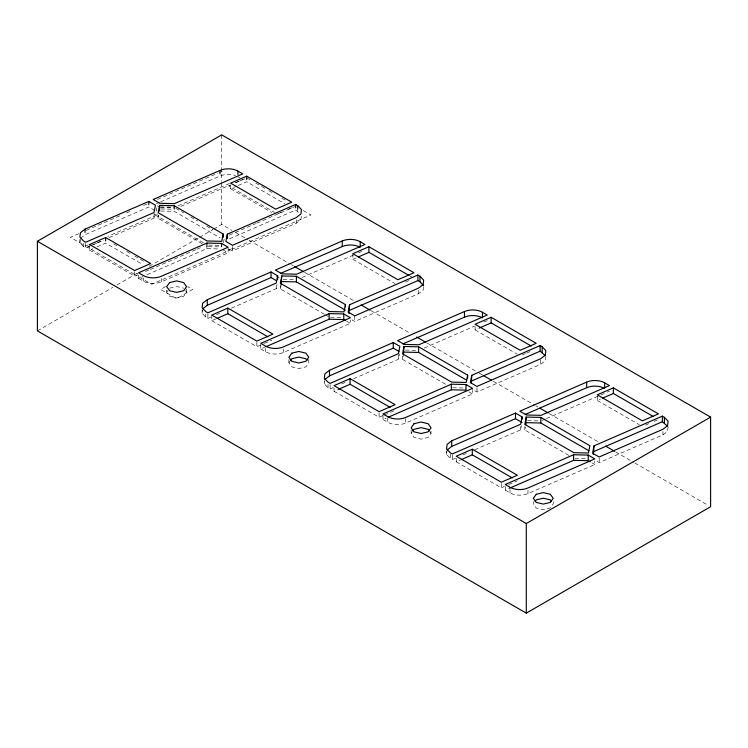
<?xml version="1.0" encoding="UTF-8"?>
<svg xmlns="http://www.w3.org/2000/svg" width="748" height="748" viewBox="0 0 748 748"><rect width="100%" height="100%" fill="white"/><g stroke="black" fill="none" stroke-linecap="round" stroke-linejoin="round"><path stroke-width="0.56" stroke-dasharray="3.74 2.81" d="M89.938 245.999L85.665 247.85L83.598 246.662L79.896 242.754L80.298 239.416M211.095 317.021L207.888 318.414L205.822 317.227L202.119 313.319L202.53 309.981M301.294 216.256L300.892 219.585L296.283 223.166L232.525 250.898L226.859 247.625M333.318 387.595L330.111 388.988L328.045 387.791L324.342 383.883L324.613 381.658M423.518 286.821L423.116 290.159L418.506 293.73L354.748 321.462L351.915 319.826M455.541 458.159L452.334 459.553L450.268 458.356L446.565 454.447L446.977 451.119M545.881 356.272L545.339 360.723L540.729 364.295L476.972 392.027L473.194 389.848M668.104 426.837L667.562 431.287L662.952 434.859L599.195 462.591L595.417 460.413M109.152 237.63L154.004 218.126L154.808 213.947M156.846 207.72L155.304 215.751L107.74 236.443M157.108 213.676L156.697 215.779L203.568 242.838M202.147 243.698L158.137 218.285L158.735 215.153M223.409 242.829L224.634 236.518M231.384 308.195L276.227 288.691L277.031 284.511M324.37 314.263L280.36 288.85L281.164 284.679M353.608 378.759L398.45 359.255L399.46 354.028M445.593 384.257L402.583 359.423L403.191 356.291M474.756 449.791L520.673 429.82L521.478 425.64M568.817 455.392L524.806 429.988L525.414 426.856M186.57 288.887L186.57 292.244L183.653 296.311L176.622 297.994L169.59 296.311L166.682 292.244L169.011 288.999M308.793 359.451L308.793 362.817L305.876 366.875L298.845 368.558L291.814 366.875L288.906 362.817L290.065 361.191M431.016 431.138L431.016 433.382L428.099 437.44L421.068 439.123L414.037 437.44L411.129 433.382L412.288 431.755M80.438 238.313L85.048 234.732L148.805 207L155.416 210.814M37.4 330.878L112.939 287.269M116.959 284.941L137.108 273.31M149.189 266.335L198.538 237.845M199.548 237.266L212.638 229.701M213.648 229.122L221.707 224.465L231.805 230.3M165.617 286.559L160.614 289.448L176.622 298.686L192.629 289.448L187.626 286.559M78.849 233.638L70.359 237.331L85.534 246.101L88.713 244.718M86.282 230.403L121.326 215.162M126.627 212.853L129.815 211.469M143.616 205.457L147.87 203.615M157.473 199.436L217.995 173.106M219.052 172.638L222.24 171.255M156.369 203.708L159.548 202.325M160.614 201.857L220.024 176.014A13.716 7.919 0 0 1 235.405 175.574M178.043 205.85L230.01 183.251M91.004 245.531L96.342 243.212M97.408 242.745L102.747 240.417M180.838 206.448L229.954 185.083M235.293 182.755L238.5 181.362M239.566 180.894L242.763 179.501M89.526 246.344L87.497 247.233L134.518 274.376L137.557 273.057M93.584 244.587L96.623 243.259M97.642 242.82L103.72 240.173M230.59 184.98L228.561 185.859L274.572 212.432M235.657 182.774L240.725 180.567M241.744 180.128L244.783 178.8M89.582 245.634L89.582 250.113L92.789 248.719M97.072 246.859L105.627 243.137L142.672 264.53M230.646 185.382L230.646 188.748L237.06 185.953M238.126 185.485L246.69 181.764L284.736 203.737M89.582 250.113L134.64 276.134L137.847 274.731M145.336 271.477L150.685 269.149M277.845 213.834L283.193 211.506M288.541 209.178L291.748 207.785M150.264 269.514L195.864 249.673M196.92 249.215L202.222 246.905M229.197 235.171L255.62 223.671M256.676 223.213L294.731 206.654M138.558 275.03L138.558 278.396L142.831 276.536M147.104 274.675L206.897 248.663L219.286 248.934M229.458 238.846L295.666 210.048L300.687 214.367M138.558 278.396L143.354 281.164A13.716 7.919 0 0 0 161.306 281.884L228.149 252.805L228.149 248.327M216.434 314.702L219.632 313.309M301.996 277.48L353.243 255.18M358.582 252.861L361.789 251.459M211.806 315.076L211.806 320.677L216.088 318.816M352.869 253.712L352.869 259.313L356.076 257.92M211.806 320.677L256.863 346.698L263.287 343.902M264.353 343.435L271.842 340.181M405.416 282.071L410.764 279.743M260.781 344.482L260.781 348.961L265.054 347.1M260.781 348.961L265.577 351.728A13.716 7.919 0 0 0 283.529 352.448L350.373 323.37L350.373 320.013M341.855 383.874L345.062 382.48M424.219 348.044L474.4 326.212M484.012 322.033L487.219 320.63M334.029 387.885L334.029 391.251L337.236 389.848M475.092 326.521L475.092 329.877L478.299 328.484M334.029 391.251L379.086 417.262L383.369 415.402M384.435 414.934L395.131 410.278M522.291 354.963L525.498 353.561M526.564 353.103L531.912 350.775M383.004 415.046L383.004 419.525L386.211 418.132M383.004 419.525L387.801 422.293A13.716 7.919 0 0 0 405.753 423.013L472.596 393.934L472.596 389.456M463.012 454.906L468.351 452.577M542.169 420.47L545.367 419.076M546.442 418.609L599.831 395.383M600.896 394.916L606.235 392.597M607.301 392.13L609.442 391.204M456.252 458.449L456.252 461.815L460.534 459.955M597.315 395.963L597.315 400.442L600.522 399.049M456.252 461.815L501.31 487.827L504.526 486.434M508.799 484.573L517.354 480.852M645.58 425.06L648.787 423.667M654.135 421.339L657.352 419.946M505.237 486.733L505.237 490.09L508.434 488.696M505.237 490.09L510.024 492.857A13.716 7.919 0 0 0 527.976 493.577L594.819 464.499L594.819 461.142M169.59 288.186L176.622 286.503L183.653 288.186M160.324 206.916L172.629 207.187M160.511 207.411L174.77 207.729M160.923 208.935L173.302 209.216M160.67 211.011L174.181 211.31L220.193 237.873M208.701 245.11L219.884 245.363M208.281 246.616L219.538 246.868M283.146 279.5L295.525 279.78M330.504 317.18L341.761 317.433M405.369 350.064L416.627 350.316M452.727 387.745L466.228 388.044M527.592 420.628L539.972 420.909M574.95 458.309L587.33 458.589M246.812 177.921L251.814 180.81M255.816 183.12L264.82 188.318M268.822 190.628L272.824 192.937M281.828 198.136L285.829 200.445M303.379 210.581L310.972 214.966L232.404 249.149L229.43 247.429M237.976 176.734L239.893 177.846M409.96 276.031L412.971 277.77M230.646 188.748L271.702 212.451M352.869 259.313L394.925 283.595M475.092 329.877L517.149 354.159M597.315 400.442L639.372 424.724M235.844 232.637L247.971 239.631M248.981 240.22L290.392 264.128M291.402 264.708L293.422 265.877M304.539 272.291L354.028 300.864M371.204 310.785L410.596 333.524M426.762 342.855L478.271 372.598M479.281 373.177L482.31 374.935M493.428 381.349L534.839 405.257M535.849 405.837L537.868 407.006M548.985 413.42L598.475 441.993M615.651 451.914L633.827 462.404M634.837 462.993L708.58 505.564M175.761 208.309L183.746 212.909M190.721 216.939L197.706 220.969M206.682 226.158L212.666 229.608M157.407 205.85L159.202 206.887M276.349 276.199L279.182 277.835M228.43 249.047L230.234 250.094L151.657 284.277L136.473 275.507M222.474 249.533L228.149 252.805M346.595 321.191L350.373 323.37M468.818 391.756L472.596 393.934M591.986 462.862L594.819 464.499M325.371 314.843L328.372 316.572M113.752 243.913L117.754 246.223M126.758 251.421L130.76 253.731M134.762 256.04L143.766 261.239M429.848 431.755L431.016 433.382M185.401 290.626L186.57 292.244M662.952 431.493L662.952 434.859M599.195 458.113L599.195 462.591M553.24 501.702L553.24 503.946L550.332 508.004L543.291 509.687L536.26 508.004L533.352 503.946L533.352 501.702M540.729 359.816L540.729 364.295M527.976 490.22L527.976 493.577M524.806 426.622L524.806 429.988M520.673 426.454L520.673 429.82M510.024 489.491L510.024 492.857M501.31 483.348L501.31 487.827M476.972 387.548L476.972 392.027M452.334 455.065L452.334 459.553M450.268 453.877L450.268 458.356M446.565 451.091L446.565 454.447M418.506 290.364L418.506 293.73M411.129 430.016L411.129 433.382M405.753 418.534L405.753 423.013M402.583 356.057L402.583 359.423M398.45 354.776L398.45 359.255M387.801 417.814L387.801 422.293M379.086 412.784L379.086 417.262M354.748 315.862L354.748 321.462M330.111 384.5L330.111 388.988M328.045 384.435L328.045 387.791M324.342 380.526L324.342 383.883M297.732 209.001L297.732 211.235M296.283 219.8L296.283 223.166M288.906 359.451L288.906 362.817M283.529 349.092L283.529 352.448M280.36 285.493L280.36 288.85M276.227 285.325L276.227 288.691M265.577 348.362L265.577 351.728M256.863 342.219L256.863 346.698M232.525 246.419L232.525 250.898M221.707 134.864L221.707 181.409M221.707 182.577L221.707 224.465M207.888 313.936L207.888 318.414M206.897 246.419L206.897 248.663M205.822 313.87L205.822 317.227M202.119 309.962L202.119 313.319M166.682 290.009L166.682 292.244M161.306 278.527L161.306 281.884M158.137 214.928L158.137 218.285M154.004 213.638L154.004 218.126M143.354 277.798L143.354 281.164M134.64 271.655L134.64 276.134M85.665 243.371L85.665 247.85M83.598 243.306L83.598 246.662M79.896 239.388L79.896 242.754"/><path stroke-width="1.12" d="M159.548 205.382L158.137 212.684L207.149 240.987L221.782 241.314L223.194 234.012L174.181 205.709L159.548 205.382L159.548 210.983M227.327 234.171L225.915 241.482L232.525 245.297L296.283 217.565L300.892 213.984L301.435 209.543L297.732 205.635L295.666 204.447L227.327 234.171L227.327 238.659M277.639 275.778L276.227 283.09L207.888 312.823L205.822 311.626L202.119 307.718L202.661 303.277L207.271 299.705L271.028 271.963L277.639 275.778L277.639 279.144M281.772 275.947L280.36 283.249L329.372 311.551L344.005 311.879L345.417 304.576L296.404 276.274L281.772 275.947L281.164 284.679M349.55 304.745L348.138 312.047L354.748 315.862L418.506 288.13L423.116 284.558L423.658 280.107L419.955 276.199L417.889 275.012L349.55 304.745L348.942 313.468M403.995 346.511L402.583 353.823L451.596 382.116L466.228 382.443L467.64 375.141L418.628 346.838L403.995 346.511L403.387 355.244M471.773 375.309L470.361 382.611L476.972 386.426L540.729 358.694L545.339 355.122L545.881 350.672L542.178 346.763L540.112 345.576L471.773 375.309L471.371 382.995M522.085 416.907L520.673 424.219L452.334 453.952L450.268 452.755L446.565 448.847L447.108 444.406L451.717 440.834L515.475 413.092L522.085 416.907L522.085 419.151M526.218 417.075L524.806 424.387L573.819 452.68L588.452 453.008L589.863 445.705L540.851 417.403L526.218 417.075L525.816 424.761M593.996 445.873L592.584 453.176L599.195 456.991L662.952 429.259L667.562 425.687L668.104 421.236L664.402 417.328L662.335 416.14L593.996 445.873L593.388 454.606M290.654 360.377L291.814 358.75L298.845 357.067L305.876 358.75L307.045 360.377M412.877 430.942L414.037 429.315L421.068 427.632L428.099 429.315L429.268 430.942M535.101 501.506L536.26 499.879L543.291 498.205L550.332 499.879L551.491 501.506M85.048 229.131L80.438 232.712L79.896 237.153L83.598 241.062L85.665 242.249L154.004 212.526L155.416 205.214L148.805 201.399L85.048 229.131L85.048 232.497M202.661 308.877L207.271 305.296L271.028 277.564L276.695 280.837M329.494 370.269L324.884 373.841L324.342 378.282L328.045 382.191L330.111 383.387L398.45 353.654L399.862 346.343L393.252 342.528L329.494 370.269L329.494 375.87L324.884 379.442M447.108 450.006L451.717 446.434L515.475 418.693L522.085 422.508M37.4 241.267L221.707 134.864L710.6 417.122L710.6 506.733L526.293 613.136L37.4 330.878L37.4 241.267L526.293 523.535L710.6 417.122M220.024 170.413L153.181 199.492L159.792 203.306L174.424 203.634L242.763 173.901L237.976 171.133A13.716 7.919 0 0 0 220.024 170.413L220.024 173.77M105.627 237.537L89.582 244.512L134.64 270.533L150.685 263.548L105.627 237.537L105.627 240.893M246.69 176.163L230.646 183.148L275.703 209.16L291.748 202.184L246.69 176.163L246.69 179.529M206.897 243.063L138.558 272.796L143.354 275.563A13.716 7.919 0 0 0 161.306 276.283L228.149 247.205L221.53 243.39L206.897 243.063L206.897 246.419M342.247 240.978L275.404 270.056L282.015 273.871L296.657 274.198L364.996 244.465L360.199 241.707A13.716 7.919 0 0 0 342.247 240.978L342.247 246.578L280.715 273.347M227.85 308.101L211.806 315.076L256.863 341.097L272.908 334.113L227.85 308.101L227.85 313.702L267.906 336.824M368.914 246.728L352.869 253.712L397.927 279.724L413.971 272.749L368.914 246.728L368.914 252.328L408.96 275.46M217.154 318.358L227.85 313.702M358.217 256.985L368.914 252.328M329.12 313.627L260.781 343.36L265.577 346.128A13.716 7.919 0 0 0 283.529 346.848L350.373 317.769L343.753 313.954L329.12 313.627L329.12 319.228L266.12 346.633M349.55 310.345L417.889 280.612L419.955 281.8L423.658 285.708M464.471 311.542L397.627 340.621L404.247 344.435L418.88 344.763L487.219 315.039L482.423 312.271A13.716 7.919 0 0 0 464.471 311.542L464.471 317.143L402.938 343.912M329.494 375.87L393.252 348.129L398.918 351.401M350.073 378.666L334.029 385.65L379.086 411.662L395.131 404.677L350.073 378.666L350.073 384.266L390.129 407.389M491.137 317.292L475.092 324.277L520.15 350.288L536.194 343.313L491.137 317.292L491.137 322.893L531.183 346.025M338.311 389.381L350.073 384.266M479.365 328.017L491.137 322.893M451.343 384.192L383.004 413.925L387.801 416.692A13.716 7.919 0 0 0 405.753 417.412L472.596 388.334L465.985 384.519L451.343 384.192L451.343 389.792L388.352 417.197M471.773 380.91L540.112 351.177L545.133 355.496M586.694 382.106L519.851 411.185L526.47 415L541.103 415.327L609.442 385.603L604.646 382.836A13.716 7.919 0 0 0 586.694 382.106L586.694 387.707L525.161 414.476M472.297 449.23L456.252 456.215L501.31 482.226L517.354 475.251L472.297 449.23L472.297 454.831L512.352 477.953M613.36 387.866L597.315 394.841L642.373 420.853L658.418 413.878L613.36 387.866L613.36 393.467L653.406 416.589M461.6 459.487L472.297 454.831M602.664 398.114L613.36 393.467M573.576 454.756L505.237 484.489L510.024 487.257A13.716 7.919 0 0 0 527.976 487.976L594.819 458.898L588.209 455.083L573.576 454.756L573.576 460.357L509.5 488.229M593.996 451.474L662.335 421.741L667.366 426.061M281.772 281.547L296.404 281.874L345.417 310.177M329.12 319.228L343.753 319.555L345.651 320.649M403.995 352.112L418.628 352.439L466.64 380.162M451.343 389.792L465.985 390.119L465.985 384.519M526.218 422.676L540.851 423.003L588.863 450.726M573.576 460.357L588.209 460.684L590.097 461.778M294.431 266.456L303.529 271.711M361.097 304.95L370.195 310.196M416.655 337.021L425.752 342.275M483.32 375.515L491.408 380.18M539.888 408.174L547.975 412.84M605.553 446.079L614.641 451.325M664.402 417.328L664.402 422.929M662.335 416.14L662.335 421.741M604.646 382.836L604.646 388.436A13.716 7.919 0 0 0 586.694 387.707M588.209 455.083L588.209 460.684M542.178 346.763L542.178 352.364M540.851 417.403L540.851 423.003M540.112 345.576L540.112 351.177M526.293 523.535L526.293 613.136M515.475 413.092L515.475 418.693M482.423 312.271L482.423 317.872A13.716 7.919 0 0 0 464.471 317.143M467.64 375.141L467.64 378.497M451.717 440.834L451.717 446.434M419.955 276.199L419.955 281.8M418.628 346.838L418.628 352.439M417.889 275.012L417.889 280.612M393.252 342.528L393.252 348.129M360.199 241.707L360.199 247.308A13.716 7.919 0 0 0 342.247 246.578M345.417 304.576L345.417 306.811M343.753 313.954L343.753 319.555M297.732 205.635L297.732 209.001M296.404 276.274L296.404 281.874M295.666 204.447L295.666 207.804M271.028 271.963L271.028 277.564M237.976 171.133L237.976 174.499M223.194 234.012L223.194 237.368M221.53 243.39L221.53 246.746M207.271 299.705L207.271 305.296M174.181 205.709L174.181 209.066M148.805 201.399L148.805 204.756M169.59 282.585L166.682 286.643L169.59 290.71L176.622 292.393L183.653 290.71L186.57 286.643L183.653 282.585L176.622 280.902L169.59 282.585M291.814 353.149L288.906 357.217L291.814 361.275L298.845 362.958L305.876 361.275L308.793 357.217L305.876 353.149L298.845 351.466L291.814 353.149M414.037 423.714L411.129 427.781L414.037 431.839L421.068 433.522L428.099 431.839L431.016 427.781L428.099 423.714L421.068 422.031L414.037 423.714M536.26 494.278L533.352 498.346L536.26 502.404L543.291 504.087L550.332 502.404L553.24 498.346L550.332 494.278L543.291 492.605L536.26 494.278"/></g></svg>
